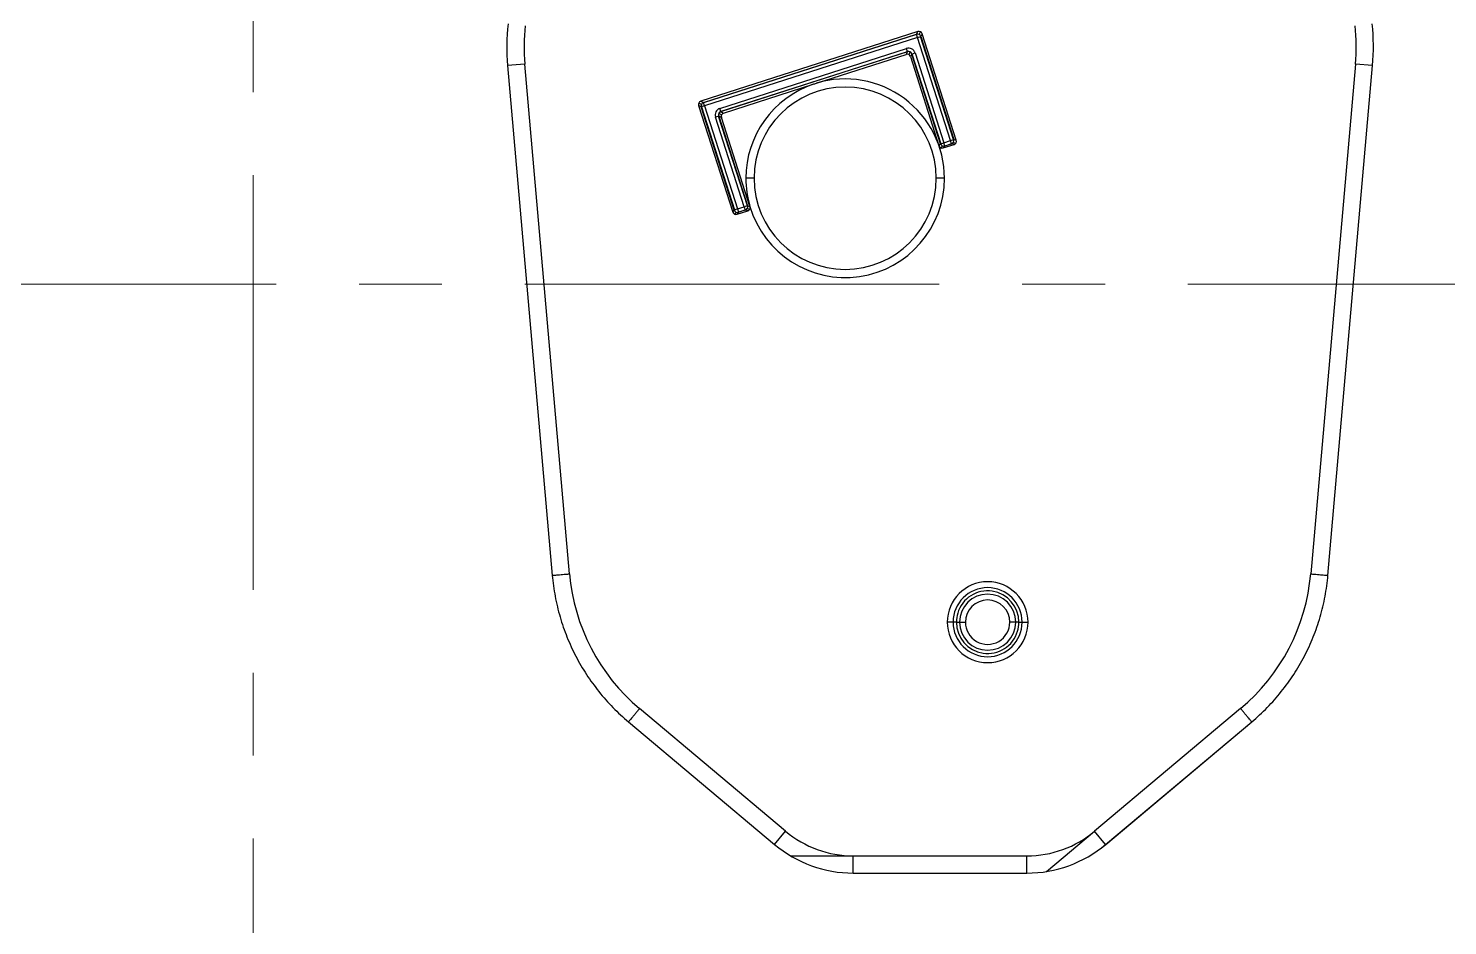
# Model space of a CAD drawing. Header units: millimetres. Extents: x 2549 to 2981, y 2071 to 2377.
# Drawn here: x 2735.7 to 2818.3, y 2191.5 to 2243.8 of the extents above; entities that cross this region are included whole.
import ezdxf
from ezdxf.lldxf.tags import DXFTag

# ---------------------------------------------------------------- set-up
doc = ezdxf.new("R2010")
doc.units = ezdxf.units.MM
doc.linetypes.add('CENTER', pattern=[50.8, 31.75, -6.35, 6.35, -6.35])
doc.layers.add('10', color=7, linetype='Continuous', true_color=0xffffff)
doc.layers.add('insert', color=85, linetype='Continuous', lineweight=20)
tags = doc.linetypes.add('DASHED', pattern=[25.72, 12.86, -12.86]).pattern_tags.tags
tags[6:7] = [DXFTag(74, 4), DXFTag(75, 0), DXFTag(340, '0'), DXFTag(46, 0.0), DXFTag(50, 0.0), DXFTag(44, 0.0), DXFTag(45, 0.0)]
tags[4:5] = [DXFTag(74, 4), DXFTag(75, 0), DXFTag(340, '0'), DXFTag(46, 0.0), DXFTag(50, 0.0), DXFTag(44, 0.0), DXFTag(45, 0.0)]

msp = doc.modelspace()

# ---------------------------------------------------------------- linework, layer by layer
at = {"layer": '10', "color": 7, "linetype": 'Continuous'}
for p, q in [((2787.492, 2243.572), (2774.861, 2239.516)), ((2775.014, 2239.438), (2787.413, 2243.419)), ((2787.416, 2243.409), (2775.017, 2239.428)), ((2787.413, 2243.419), (2787.492, 2243.572)), ((2787.475, 2243.228), (2787.413, 2243.419)), ((2787.475, 2243.228), (2787.666, 2243.289)), ((2787.566, 2243.406), (2787.645, 2243.559)), ((2789.582, 2237.289), (2787.656, 2243.286)), ((2787.745, 2243.442), (2787.666, 2243.289)), ((2787.666, 2243.289), (2789.591, 2237.292)), ((2789.732, 2237.252), (2787.745, 2243.442)), ((2787.475, 2243.228), (2775.075, 2239.247)), ((2775.973, 2239.104), (2786.827, 2242.589)), ((2786.889, 2242.398), (2786.827, 2242.589)), ((2789.4, 2237.23), (2787.475, 2243.228)), ((2764.615, 2241.684), (2763.614, 2241.596)), ((2767.214, 2212.013), (2764.615, 2241.684)), ((2776.032, 2238.922), (2786.886, 2242.407)), ((2786.889, 2242.398), (2776.035, 2238.913)), ((2781.596, 2240.571), (2786.81, 2242.245)), ((2786.81, 2242.245), (2786.889, 2242.398)), ((2787.042, 2242.385), (2786.963, 2242.232)), ((2787.141, 2242.268), (2787.062, 2242.115)), ((2787.062, 2242.115), (2788.727, 2236.929)), ((2787.141, 2242.268), (2787.332, 2242.329)), ((2788.818, 2237.043), (2787.141, 2242.268)), ((2787.151, 2242.271), (2788.828, 2237.046)), ((2787.332, 2242.329), (2789.01, 2237.105)), ((2812.971, 2241.684), (2810.372, 2212.013)), ((2813.972, 2241.596), (2812.971, 2241.684)), ((2763.615, 2241.596), (2766.214, 2211.926)), ((2811.372, 2211.926), (2813.971, 2241.596)), ((2776.188, 2238.834), (2781.404, 2240.509)), ((2774.884, 2239.185), (2774.731, 2239.264)), ((2774.731, 2239.264), (2776.718, 2233.073)), ((2774.897, 2239.338), (2774.743, 2239.417)), ((2774.861, 2239.516), (2775.014, 2239.438)), ((2775.075, 2239.247), (2774.884, 2239.185)), ((2776.809, 2233.188), (2774.884, 2239.185)), ((2774.893, 2239.188), (2776.819, 2233.191)), ((2775.075, 2239.247), (2775.014, 2239.438)), ((2775.075, 2239.247), (2777.001, 2233.249)), ((2775.905, 2238.66), (2775.714, 2238.599)), ((2777.391, 2233.375), (2775.714, 2238.599)), ((2777.573, 2233.433), (2775.896, 2238.657)), ((2776.058, 2238.582), (2775.905, 2238.66)), ((2775.905, 2238.66), (2777.582, 2233.436)), ((2776.071, 2238.735), (2775.917, 2238.814)), ((2776.035, 2238.913), (2775.973, 2239.104)), ((2776.035, 2238.913), (2776.188, 2238.834)), ((2777.723, 2233.396), (2776.058, 2238.582)), ((2788.727, 2236.929), (2788.818, 2237.043)), ((2788.818, 2237.043), (2789.01, 2237.105)), ((2788.933, 2236.919), (2788.842, 2236.805)), ((2788.98, 2236.799), (2789.602, 2236.999)), ((2789.071, 2236.914), (2788.98, 2236.799)), ((2789.01, 2237.105), (2789.4, 2237.23)), ((2789.071, 2236.914), (2789.01, 2237.105)), ((2789.069, 2236.92), (2789.46, 2237.045)), ((2789.462, 2237.039), (2789.071, 2236.914)), ((2789.4, 2237.23), (2789.591, 2237.292)), ((2789.462, 2237.039), (2789.4, 2237.23)), ((2789.602, 2236.999), (2789.462, 2237.039)), ((2789.57, 2237.124), (2789.711, 2237.084)), ((2789.591, 2237.292), (2789.732, 2237.252)), ((2777.962, 2235.037), (2777.486, 2235.037)), ((2789.045, 2235.037), (2788.569, 2235.037)), ((2777.001, 2233.249), (2777.391, 2233.375)), ((2777.582, 2233.436), (2777.391, 2233.375)), ((2777.391, 2233.375), (2777.453, 2233.183)), ((2777.582, 2233.436), (2777.723, 2233.396)), ((2776.718, 2233.073), (2776.809, 2233.188)), ((2777.001, 2233.249), (2776.809, 2233.188)), ((2776.924, 2233.064), (2776.833, 2232.949)), ((2776.971, 2232.944), (2777.593, 2233.143)), ((2777.062, 2233.058), (2776.971, 2232.944)), ((2777.001, 2233.249), (2777.062, 2233.058)), ((2777.06, 2233.064), (2777.451, 2233.19)), ((2777.453, 2233.183), (2777.062, 2233.058)), ((2777.593, 2233.143), (2777.453, 2233.183)), ((2777.702, 2233.228), (2777.561, 2233.268)), ((2789.739, 2209.201), (2789.209, 2209.201)), ((2789.739, 2209.201), (2790.268, 2209.201)), ((2793.382, 2209.201), (2792.853, 2209.201)), ((2793.382, 2209.201), (2793.912, 2209.201)), ((2779.8, 2197.035), (2771.298, 2204.168)), ((2806.288, 2204.168), (2797.786, 2197.035)), ((2770.653, 2203.4), (2779.154, 2196.266)), ((2798.431, 2196.266), (2806.933, 2203.4)), ((2779.154, 2196.266), (2779.8, 2197.035)), ((2794.99, 2194.688), (2797.786, 2197.035)), ((2798.431, 2196.266), (2797.786, 2197.035)), ((2780.087, 2195.601), (2783.738, 2195.601)), ((2783.738, 2195.601), (2793.848, 2195.601)), ((2783.738, 2194.598), (2783.738, 2195.601)), ((2793.848, 2194.598), (2793.848, 2195.601)), ((2783.738, 2194.598), (2793.848, 2194.598))]:
    msp.add_line(p, q, dxfattribs=at)
at = {"layer": '10', "color": 8, "linetype": 'DASHED'}
for p, q in [((2763.614, 2241.596), (2766.213, 2211.923)), ((2811.373, 2211.923), (2813.972, 2241.596)), ((2770.649, 2203.401), (2779.154, 2196.265)), ((2798.432, 2196.265), (2806.937, 2203.401)), ((2779.154, 2196.265), (2779.154, 2196.266)), ((2798.432, 2196.265), (2798.431, 2196.266)), ((2783.738, 2194.596), (2783.738, 2194.598)), ((2783.738, 2194.596), (2793.848, 2194.596)), ((2793.848, 2194.596), (2793.848, 2194.598))]:
    msp.add_line(p, q, dxfattribs=at)
at = {"layer": '10', "color": 7, "linetype": 'Continuous'}
for centre, radius, start, end in [((2776.128, 2242.692, 0), 12.56, 173.93644, 185.00516), ((2776.128, 2242.692, 0), 11.557, 173.93644, 185.00516), ((2801.458, 2242.692, 0), 11.557, 354.99484, 6.06352), ((2801.458, 2242.692, 0), 12.56, 354.99484, 6.06352), ((2783.265, 2235.037), 5.78, 0, 106.79083), ((2783.265, 2235.037), 5.78, 108.78784, 180), ((2783.265, 2235.037), 5.303, 0, 180), ((2783.265, 2235.037), 5.78, 180, 196.49468), ((2783.265, 2235.037), 5.78, 196.49706, 0), ((2783.265, 2235.037), 5.303, 180, 0), ((2791.56, 2209.201), 2.351, 0, 180), ((2791.56, 2209.201), 2.01, 0, 180), ((2791.56, 2209.201), 1.822, 0, 163.19282), ((2791.56, 2209.201), 1.633, 0, 180), ((2791.56, 2209.201), 1.292, 0, 179.93594), ((2791.56, 2209.201), 1.822, 163.19282, 180), ((2791.56, 2209.201), 2.351, 180, 0), ((2791.56, 2209.201), 2.01, 180, 0), ((2791.56, 2209.201), 1.822, 180, 343.19282), ((2791.56, 2209.201), 1.633, 180, 0), ((2791.56, 2209.201), 1.292, 179.93594, 0), ((2791.56, 2209.201), 1.822, 343.19282, 0), ((2783.738, 2201.728), 6.127, 230, 270), ((2793.848, 2201.728), 6.127, 270, 310), ((2783.738, 2201.728), 7.13, 230, 270), ((2793.848, 2201.728), 7.13, 270, 310)]:
    msp.add_arc(centre, radius, start, end, dxfattribs=at)
at = {"layer": '10', "color": 8, "linetype": 'DASHED'}
for centre, start, end in [((2783.738, 2201.728), 230, 270), ((2793.848, 2201.728), 270, 310)]:
    msp.add_arc(centre, 7.132, start, end, dxfattribs=at)
at = {"layer": '10', "color": 7, "linetype": 'Continuous'}
for centre, major_axis, ratio, start_param, end_param in [((2787.475, 2243.228), (0.179, -0.092), 0.997265, 0.786768, 2.354825), ((2787.553, 2243.38), (0.092, 0.179), 0.997265, 5.499157, 7.067214), ((2786.949, 2242.205), (0.184, 0.359), 0.997265, 5.499157, 7.067214), ((2786.871, 2242.053), (0.092, 0.179), 0.997265, 5.499157, 7.067214), ((2786.956, 2242.218), (0.092, 0.179), 0.997265, 5.449543, 7.116828), ((2786.949, 2242.205), (0.093, 0.18), 0.991846, 5.499157, 7.067214), ((2774.923, 2239.325), (-0.179, 0.092), 0.997265, 5.499157, 7.067214), ((2775.075, 2239.247), (0.092, 0.179), 0.997265, 0.786768, 2.354825), ((2776.098, 2238.721), (-0.359, 0.184), 0.997265, 5.499157, 7.067214), ((2776.098, 2238.721), (-0.18, 0.093), 0.991846, 5.499157, 7.067214), ((2776.084, 2238.728), (-0.179, 0.092), 0.997265, 5.449543, 7.116828), ((2776.25, 2238.643), (-0.179, 0.092), 0.997265, 5.499157, 7.067214), ((2788.919, 2236.991), (-0.125, -0.158), 0.998023, 5.69633, 7.265314), ((2789.01, 2237.105), (-0.157, 0.125), 0.998023, 0.983941, 2.552911), ((2789.4, 2237.23), (-0.055, -0.193), 0.998023, 0.588682, 2.157652), ((2789.54, 2237.19), (0.194, -0.055), 0.998023, 5.301056, 6.87004), ((2777.391, 2233.375), (-0.055, -0.193), 0.998023, 0.588682, 2.157652), ((2777.531, 2233.335), (0.194, -0.055), 0.998023, 5.301056, 6.870035), ((2776.91, 2233.135), (-0.125, -0.158), 0.998023, 5.69633, 7.265314), ((2777.001, 2233.249), (-0.157, 0.125), 0.998023, 0.983941, 2.552911), ((2778.726, 2213.021), (6.361, -9.648), 1, 4.216819, 5.002151), ((2798.86, 2213.021), (4.254, 10.745), 1, 4.216641, 5.001973)]:
    msp.add_ellipse(centre, major_axis=major_axis, ratio=ratio, start_param=start_param, end_param=end_param, dxfattribs=at)
msp.add_open_spline([(2781.404, 2240.509), (2781.468, 2240.529), (2781.532, 2240.55), (2781.596, 2240.571)], degree=3, dxfattribs=at)
for points in [[(2766.214, 2211.926), (2766.21, 2211.925), (2766.214, 2211.926), (2766.234, 2211.927), (2766.251, 2211.929), (2766.298, 2211.933), (2766.328, 2211.936), (2766.399, 2211.942), (2766.441, 2211.945), (2766.534, 2211.954), (2766.586, 2211.958), (2766.697, 2211.968), (2766.756, 2211.973), (2766.881, 2211.984), (2766.945, 2211.99), (2767.078, 2212.001), (2767.146, 2212.007), (2767.214, 2212.013)], [(2766.214, 2211.926), (2766.25, 2211.516), (2766.306, 2211.109), (2766.457, 2210.301), (2766.553, 2209.9), (2766.783, 2209.111), (2766.917, 2208.722), (2767.224, 2207.96), (2767.396, 2207.586), (2767.775, 2206.857), (2767.983, 2206.501), (2768.432, 2205.813), (2768.674, 2205.48), (2769.188, 2204.839), (2769.461, 2204.531), (2770.036, 2203.943), (2770.338, 2203.664), (2770.653, 2203.4)], [(2806.933, 2203.4), (2807.248, 2203.664), (2807.55, 2203.943), (2808.125, 2204.531), (2808.398, 2204.839), (2808.912, 2205.48), (2809.154, 2205.813), (2809.603, 2206.501), (2809.811, 2206.857), (2810.19, 2207.586), (2810.362, 2207.96), (2810.668, 2208.722), (2810.803, 2209.111), (2811.033, 2209.9), (2811.129, 2210.301), (2811.28, 2211.109), (2811.336, 2211.516), (2811.372, 2211.926)], [(2810.372, 2212.013), (2810.44, 2212.007), (2810.508, 2212.001), (2810.64, 2211.99), (2810.705, 2211.984), (2810.83, 2211.973), (2810.889, 2211.968), (2811, 2211.958), (2811.052, 2211.954), (2811.145, 2211.945), (2811.187, 2211.942), (2811.258, 2211.936), (2811.288, 2211.933), (2811.335, 2211.929), (2811.352, 2211.927), (2811.372, 2211.926), (2811.376, 2211.925), (2811.372, 2211.926)], [(2771.298, 2204.168), (2771.254, 2204.116), (2771.21, 2204.064), (2771.125, 2203.962), (2771.083, 2203.912), (2771.003, 2203.817), (2770.964, 2203.771), (2770.893, 2203.686), (2770.859, 2203.646), (2770.799, 2203.574), (2770.772, 2203.542), (2770.726, 2203.487), (2770.707, 2203.464), (2770.677, 2203.428), (2770.666, 2203.415), (2770.652, 2203.399), (2770.65, 2203.397), (2770.653, 2203.4)], [(2806.933, 2203.4), (2806.936, 2203.397), (2806.933, 2203.399), (2806.92, 2203.415), (2806.909, 2203.428), (2806.879, 2203.464), (2806.86, 2203.487), (2806.814, 2203.542), (2806.787, 2203.574), (2806.727, 2203.646), (2806.693, 2203.686), (2806.622, 2203.771), (2806.583, 2203.817), (2806.503, 2203.912), (2806.461, 2203.962), (2806.375, 2204.064), (2806.332, 2204.116), (2806.288, 2204.168)]]:
    msp.add_open_spline(points, degree=3, knots=[0, 0, 0, 0, 0.125, 0.125, 0.25, 0.25, 0.375, 0.375, 0.5, 0.5, 0.625, 0.625, 0.75, 0.75, 0.875, 0.875, 1, 1, 1, 1], dxfattribs=at)
at = {"layer": 'insert', "color": 1, "linetype": 'CENTER', "ltscale": 0.76}
for p, q in [((2748.793, 2133.871), (2748.793, 2323.871)), ((2648.793, 2228.871), (2848.793, 2228.871))]:
    msp.add_line(p, q, dxfattribs=at)

doc.saveas('drawing.dxf')
